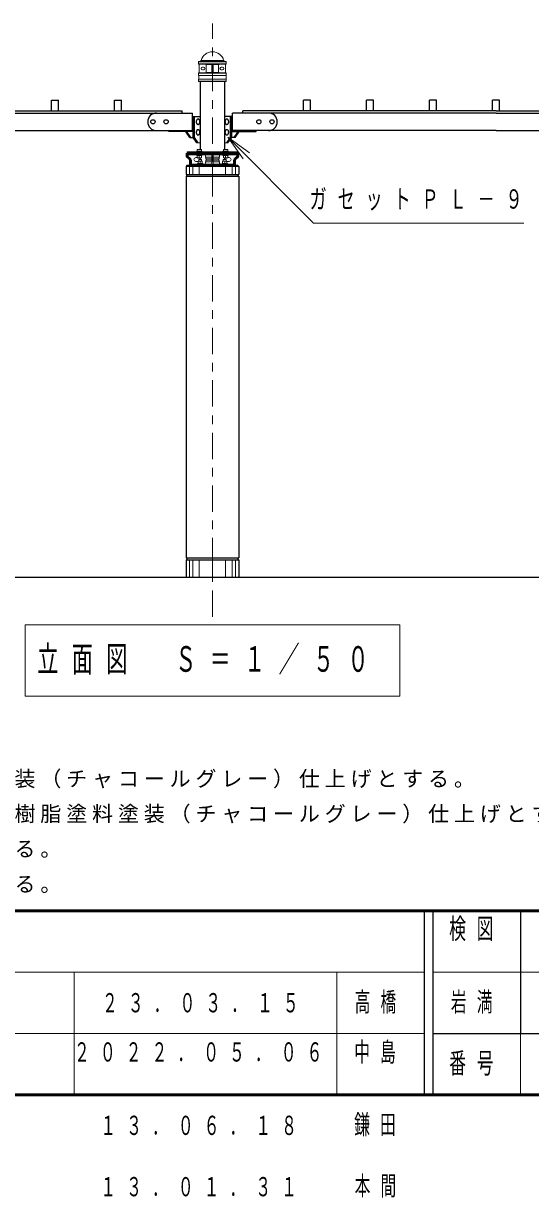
# Model space of a CAD drawing. Units: millimetres on the paper, scale 1:50. Extents: x -365 to 10, y -38 to 257.
# Drawn here: x -284.3 to -226.4, y -11.7 to 122.3 of the extents above; entities that cross this region are included whole.
import ezdxf

# ---------------------------------------------------------------- set-up
doc = ezdxf.new("R2010")
doc.units = ezdxf.units.MM
doc.linetypes.add('USER2', pattern=[6, 3, -1, 1, -1])
doc.layers.add('LY_1', color=7, linetype='Continuous', lineweight=13)
doc.layers.add('LY_2', color=7, linetype='Continuous', lineweight=13)
doc.styles.add('ＭＳ ゴシック', font='')
doc.styles.get('ＭＳ ゴシック').set_extended_font_data('MS Gothic')

msp = doc.modelspace()

# ---------------------------------------------------------------- linework, layer by layer
at = {"layer": 'LY_1', "linetype": 'USER2'}
msp.add_line((-262.691, 54.582), (-262.691, 122.321), dxfattribs=at)
at = {"layer": 'LY_1'}
for p, q in [((-264.271, 117.959), (-264.251, 117.979)), ((-264.271, 117.959), (-261.111, 117.959)), ((-264.271, 117.959), (-264.271, 117.699)), ((-264.251, 117.979), (-261.131, 117.979)), ((-264.089, 117.979), (-263.971, 118.097)), ((-263.971, 118.097), (-261.411, 118.097)), ((-261.293, 117.979), (-261.411, 118.097)), ((-261.131, 117.979), (-261.111, 117.959)), ((-261.111, 117.959), (-261.111, 117.699)), ((-264.271, 117.699), (-264.251, 117.679)), ((-264.271, 117.699), (-261.111, 117.699)), ((-264.231, 116.679), (-264.271, 116.639)), ((-264.271, 116.639), (-264.271, 116.399)), ((-264.271, 116.639), (-261.111, 116.639)), ((-264.251, 117.679), (-261.131, 117.679)), ((-264.251, 117.679), (-263.429, 117.643)), ((-264.231, 116.679), (-263.429, 116.714)), ((-264.231, 116.679), (-261.151, 116.679)), ((-264.191, 117.674), (-264.191, 116.683)), ((-263.841, 117.329), (-263.701, 117.329)), ((-263.841, 117.029), (-263.701, 117.029)), ((-263.391, 117.641), (-262.761, 117.641)), ((-263.391, 117.603), (-263.391, 116.753)), ((-263.391, 116.715), (-262.761, 116.715)), ((-262.761, 117.639), (-262.761, 116.719)), ((-261.991, 117.641), (-262.621, 117.641)), ((-262.621, 117.639), (-262.621, 116.719)), ((-261.991, 116.715), (-262.621, 116.715)), ((-261.991, 117.603), (-261.991, 116.753)), ((-261.131, 117.679), (-261.953, 117.643)), ((-261.151, 116.679), (-261.953, 116.714)), ((-261.541, 117.329), (-261.681, 117.329)), ((-261.541, 117.029), (-261.681, 117.029)), ((-261.191, 117.674), (-261.191, 116.683)), ((-261.151, 116.679), (-261.111, 116.639)), ((-261.131, 117.679), (-261.111, 117.699)), ((-261.111, 116.639), (-261.111, 116.399)), ((-264.271, 116.399), (-264.251, 116.379)), ((-264.271, 116.399), (-261.111, 116.399)), ((-264.251, 115.979), (-264.271, 115.959)), ((-264.271, 115.959), (-264.271, 115.719)), ((-264.271, 115.959), (-261.111, 115.959)), ((-264.271, 115.719), (-264.231, 115.679)), ((-264.271, 115.719), (-261.111, 115.719)), ((-264.251, 116.379), (-264.251, 115.979)), ((-264.251, 116.379), (-261.131, 116.379)), ((-264.251, 115.979), (-261.131, 115.979)), ((-264.231, 115.679), (-261.151, 115.679)), ((-261.111, 115.719), (-261.151, 115.679)), ((-261.111, 116.399), (-261.131, 116.379)), ((-261.131, 116.379), (-261.131, 115.979)), ((-261.131, 115.979), (-261.111, 115.959)), ((-261.111, 115.959), (-261.111, 115.719)), ((-260.938, 109.323), (-258.816, 107.202)), ((-260.938, 109.323), (-258.463, 107.556)), ((-259.17, 106.849), (-260.938, 109.323)), ((-259.791, 107.677), (-265.591, 107.677)), ((-265.591, 107.677), (-265.591, 107.496)), ((-265.591, 107.316), (-262.781, 107.316)), ((-264.491, 107.741), (-264.491, 107.677)), ((-263.891, 107.741), (-264.491, 107.741)), ((-264.491, 107.252), (-264.491, 107.316)), ((-264.491, 107.252), (-263.891, 107.252)), ((-263.951, 107.941), (-264.431, 107.941)), ((-264.431, 107.941), (-264.431, 107.741)), ((-264.431, 106.992), (-264.431, 107.252)), ((-264.191, 106.992), (-264.191, 107.252)), ((-263.951, 107.941), (-263.951, 107.741)), ((-263.951, 106.992), (-263.951, 107.252)), ((-263.891, 107.741), (-263.891, 107.677)), ((-263.891, 107.252), (-263.891, 107.316)), ((-262.781, 107.316), (-262.781, 106.276)), ((-259.791, 107.316), (-262.601, 107.316)), ((-262.601, 107.316), (-262.601, 106.276)), ((-261.491, 107.741), (-261.491, 107.677)), ((-260.891, 107.741), (-261.491, 107.741)), ((-261.491, 107.252), (-261.491, 107.316)), ((-260.891, 107.252), (-261.491, 107.252)), ((-261.431, 107.941), (-261.431, 107.741)), ((-260.951, 107.941), (-261.431, 107.941)), ((-261.431, 106.992), (-261.431, 107.252)), ((-261.191, 106.992), (-261.191, 107.252)), ((-260.951, 107.941), (-260.951, 107.741)), ((-260.951, 106.992), (-260.951, 107.252)), ((-260.891, 107.741), (-260.891, 107.677)), ((-260.891, 107.252), (-260.891, 107.316)), ((-259.791, 107.677), (-259.791, 107.496)), ((-265.316, 105.997), (-265.316, 105.096)), ((-265.191, 106.276), (-262.781, 106.276)), ((-264.941, 105.997), (-264.941, 105.096)), ((-264.591, 107.016), (-264.431, 107.016)), ((-264.591, 106.576), (-264.331, 106.576)), ((-264.431, 106.992), (-263.951, 106.992)), ((-264.391, 106.34), (-264.391, 106.276)), ((-264.391, 106.34), (-263.791, 106.34)), ((-264.351, 106.94), (-264.351, 106.992)), ((-264.351, 106.94), (-264.031, 106.94)), ((-264.331, 106.6), (-264.331, 106.34)), ((-264.331, 106.6), (-263.851, 106.6)), ((-264.251, 106.796), (-264.251, 106.6)), ((-263.931, 106.796), (-264.251, 106.796)), ((-264.191, 105.997), (-264.191, 105.096)), ((-264.091, 106.6), (-264.091, 106.34)), ((-264.031, 106.94), (-264.031, 106.992)), ((-263.931, 106.796), (-263.931, 106.6)), ((-263.851, 106.6), (-263.851, 106.34)), ((-263.791, 106.34), (-263.791, 106.276)), ((-263.491, 107.216), (-263.491, 107.096)), ((-263.451, 107.076), (-263.491, 107.096)), ((-263.491, 106.496), (-263.451, 106.516)), ((-263.491, 106.496), (-263.491, 106.376)), ((-263.451, 107.076), (-263.451, 106.896)), ((-262.781, 107.076), (-263.451, 107.076)), ((-263.411, 106.876), (-263.451, 106.896)), ((-263.451, 106.696), (-263.411, 106.716)), ((-263.451, 106.696), (-263.451, 106.516)), ((-262.781, 106.516), (-263.451, 106.516)), ((-263.411, 106.876), (-263.411, 106.716)), ((-262.781, 106.876), (-263.411, 106.876)), ((-262.781, 106.716), (-263.411, 106.716)), ((-262.641, 106.876), (-262.741, 106.876)), ((-262.691, 105.997), (-262.691, 105.096)), ((-262.601, 107.076), (-261.931, 107.076)), ((-262.601, 106.876), (-261.971, 106.876)), ((-262.601, 106.716), (-261.971, 106.716)), ((-262.601, 106.516), (-261.931, 106.516)), ((-260.191, 106.276), (-262.601, 106.276)), ((-261.971, 106.876), (-261.931, 106.896)), ((-261.971, 106.876), (-261.971, 106.716)), ((-261.931, 106.696), (-261.971, 106.716)), ((-261.931, 107.076), (-261.891, 107.096)), ((-261.931, 107.076), (-261.931, 106.896)), ((-261.931, 106.696), (-261.931, 106.516)), ((-261.891, 106.496), (-261.931, 106.516)), ((-261.891, 107.216), (-261.891, 107.096)), ((-261.891, 106.496), (-261.891, 106.376)), ((-261.591, 106.34), (-260.991, 106.34)), ((-261.591, 106.34), (-261.591, 106.276)), ((-261.531, 106.6), (-261.531, 106.34)), ((-261.051, 106.6), (-261.531, 106.6)), ((-261.131, 106.796), (-261.451, 106.796)), ((-261.451, 106.796), (-261.451, 106.6)), ((-260.951, 106.992), (-261.431, 106.992)), ((-261.351, 106.94), (-261.351, 106.992)), ((-261.031, 106.94), (-261.351, 106.94)), ((-261.291, 106.6), (-261.291, 106.34)), ((-261.191, 105.997), (-261.191, 105.096)), ((-261.131, 106.796), (-261.131, 106.6)), ((-261.051, 106.6), (-261.051, 106.34)), ((-260.791, 106.576), (-261.051, 106.576)), ((-261.031, 106.94), (-261.031, 106.992)), ((-260.991, 106.34), (-260.991, 106.276)), ((-260.791, 107.016), (-260.951, 107.016)), ((-260.441, 105.997), (-260.441, 105.096)), ((-260.066, 105.997), (-260.066, 105.096)), ((-265.316, 61.097), (-265.316, 59.097)), ((-264.941, 61.097), (-264.941, 59.097)), ((-264.191, 61.097), (-264.191, 59.097)), ((-262.691, 61.097), (-262.691, 59.097)), ((-261.191, 61.097), (-261.191, 59.097)), ((-260.441, 61.097), (-260.441, 59.097)), ((-260.066, 61.097), (-260.066, 59.097)), ((-284.091, 53.663), (-284.091, 45.53)), ((-241.291, 53.663), (-284.091, 53.663)), ((-241.291, 45.53), (-241.291, 53.663)), ((-284.091, 45.53), (-241.291, 45.53))]:
    msp.add_line(p, q, dxfattribs=at)
at = {"layer": 'LY_1', "lineweight": 25}
for p, q in [((-264.089, 115.679), (-264.089, 107.941)), ((-261.293, 107.941), (-261.293, 115.679)), ((-295.091, 112.097), (-269.091, 112.097)), ((-230.291, 112.097), (-256.191, 112.097)), ((-230.291, 112.097), (-204.291, 112.097)), ((-295.091, 110.097), (-269.091, 110.097)), ((-230.291, 110.097), (-256.291, 110.097)), ((-230.291, 110.097), (-204.291, 110.097)), ((-333.604, 59.097), (-190.398, 59.097))]:
    msp.add_line(p, q, dxfattribs=at)
at = {"layer": 'LY_1', "color": 40, "lineweight": 25}
for p, q in [((-281.091, 113.557), (-280.291, 113.557)), ((-281.091, 112.357), (-281.091, 113.557)), ((-280.291, 112.357), (-280.291, 113.557)), ((-273.891, 113.557), (-273.091, 113.557)), ((-273.891, 112.357), (-273.891, 113.557)), ((-273.091, 112.357), (-273.091, 113.557)), ((-251.491, 113.557), (-252.291, 113.557)), ((-252.291, 112.357), (-252.291, 113.557)), ((-251.491, 112.357), (-251.491, 113.557)), ((-244.291, 113.557), (-245.091, 113.557)), ((-245.091, 112.357), (-245.091, 113.557)), ((-244.291, 112.357), (-244.291, 113.557)), ((-237.091, 113.557), (-237.891, 113.557)), ((-237.891, 112.357), (-237.891, 113.557)), ((-237.091, 112.357), (-237.091, 113.557)), ((-229.891, 113.557), (-230.691, 113.557)), ((-230.691, 112.357), (-230.691, 113.557)), ((-229.891, 112.357), (-229.891, 113.557)), ((-295.091, 112.357), (-266.151, 112.357)), ((-266.151, 112.097), (-266.151, 112.357)), ((-230.291, 112.357), (-259.231, 112.357)), ((-259.231, 112.097), (-259.231, 112.357)), ((-230.291, 112.357), (-201.351, 112.357))]:
    msp.add_line(p, q, dxfattribs=at)
at = {"layer": 'LY_1', "color": 4, "lineweight": 25}
for p, q in [((-269.091, 112.097), (-264.971, 112.097)), ((-264.971, 109.977), (-264.971, 112.097)), ((-264.971, 111.697), (-264.089, 111.697)), ((-264.886, 109.297), (-264.886, 111.697)), ((-264.758, 109.297), (-264.758, 111.697)), ((-260.411, 111.697), (-261.293, 111.697)), ((-260.623, 109.297), (-260.623, 111.697)), ((-260.496, 109.297), (-260.496, 111.697)), ((-260.411, 109.977), (-260.411, 112.097)), ((-256.291, 112.097), (-260.411, 112.097)), ((-269.091, 110.097), (-264.971, 110.097)), ((-267.691, 109.977), (-267.691, 110.097)), ((-264.971, 109.977), (-267.691, 109.977)), ((-265.706, 109.897), (-265.706, 109.977)), ((-265.579, 109.897), (-265.579, 109.977)), ((-256.291, 110.097), (-260.411, 110.097)), ((-260.411, 109.977), (-257.691, 109.977)), ((-259.803, 109.897), (-259.803, 109.977)), ((-259.676, 109.897), (-259.676, 109.977)), ((-257.691, 109.977), (-257.691, 110.097)), ((-265.706, 109.897), (-265.579, 109.897)), ((-265.281, 109.297), (-265.706, 109.897)), ((-265.154, 109.297), (-265.579, 109.897)), ((-265.281, 109.297), (-264.758, 109.297)), ((-264.461, 108.697), (-264.886, 109.297)), ((-264.334, 108.697), (-264.758, 109.297)), ((-261.048, 108.697), (-260.623, 109.297)), ((-260.92, 108.697), (-260.496, 109.297)), ((-260.1, 109.297), (-260.623, 109.297)), ((-260.228, 109.297), (-259.803, 109.897)), ((-260.1, 109.297), (-259.676, 109.897)), ((-259.676, 109.897), (-259.803, 109.897)), ((-265.606, 106.097), (-265.691, 105.997)), ((-259.691, 105.997), (-265.691, 105.997)), ((-265.691, 105.996), (-265.691, 105.096)), ((-259.777, 106.096), (-265.605, 106.096)), ((-259.776, 106.098), (-259.69, 105.998)), ((-259.691, 105.996), (-259.691, 105.096)), ((-265.691, 105.096), (-259.691, 105.096)), ((-265.691, 104.896), (-259.691, 104.896)), ((-265.691, 104.896), (-265.691, 61.297)), ((-265.605, 105.096), (-265.605, 104.896)), ((-259.776, 105.096), (-259.776, 104.896)), ((-259.691, 104.896), (-259.691, 61.297)), ((-265.691, 61.297), (-259.691, 61.297)), ((-265.691, 61.097), (-259.691, 61.097)), ((-265.691, 61.097), (-265.691, 59.097)), ((-265.605, 61.297), (-265.605, 61.097)), ((-259.776, 61.297), (-259.776, 61.097)), ((-259.691, 61.097), (-259.691, 59.097))]:
    msp.add_line(p, q, dxfattribs=at)
at = {"layer": 'LY_1', "color": 4}
for p, q in [((-264.461, 108.697), (-264.089, 108.697)), ((-260.92, 108.697), (-261.293, 108.697))]:
    msp.add_line(p, q, dxfattribs=at)
at = {"layer": 'LY_1', "color": 140, "lineweight": 50}
for p, q in [((-265.591, 107.496), (-259.791, 107.496)), ((-265.591, 107.496), (-265.591, 107.213)), ((-259.791, 107.496), (-259.791, 107.213)), ((-265.191, 106.556), (-265.191, 106.096)), ((-265.191, 106.096), (-260.191, 106.096)), ((-260.191, 106.556), (-260.191, 106.096))]:
    msp.add_line(p, q, dxfattribs=at)
at = {"layer": 'LY_1', "color": 4, "lineweight": 25}
for points in [[(-264.334, 111.397), (-264.353, 111.395), (-264.371, 111.392), (-264.389, 111.386), (-264.407, 111.378), (-264.424, 111.368), (-264.44, 111.356), (-264.456, 111.342), (-264.47, 111.326), (-264.484, 111.309), (-264.497, 111.289), (-264.508, 111.269), (-264.518, 111.247), (-264.526, 111.223), (-264.533, 111.199), (-264.539, 111.174), (-264.543, 111.149), (-264.545, 111.123), (-264.546, 111.097), (-264.545, 111.07), (-264.543, 111.044), (-264.539, 111.019), (-264.533, 110.994), (-264.526, 110.97), (-264.518, 110.947), (-264.508, 110.924), (-264.497, 110.904), (-264.484, 110.884), (-264.47, 110.867), (-264.456, 110.851), (-264.44, 110.837), (-264.424, 110.825), (-264.407, 110.815), (-264.389, 110.807), (-264.371, 110.801), (-264.353, 110.798), (-264.334, 110.797), (-264.316, 110.798), (-264.297, 110.801), (-264.279, 110.807), (-264.261, 110.815), (-264.244, 110.825), (-264.228, 110.837), (-264.212, 110.851), (-264.198, 110.867), (-264.184, 110.884), (-264.172, 110.904), (-264.16, 110.924), (-264.15, 110.947), (-264.142, 110.97), (-264.135, 110.994), (-264.129, 111.019), (-264.125, 111.044), (-264.123, 111.07), (-264.122, 111.097), (-264.123, 111.123), (-264.125, 111.149), (-264.129, 111.174), (-264.135, 111.199), (-264.142, 111.223), (-264.15, 111.247), (-264.16, 111.269), (-264.172, 111.289), (-264.184, 111.309), (-264.198, 111.326), (-264.212, 111.342), (-264.228, 111.356), (-264.244, 111.368), (-264.261, 111.378), (-264.279, 111.386), (-264.297, 111.392), (-264.316, 111.395)], [(-261.048, 111.397), (-261.066, 111.395), (-261.084, 111.392), (-261.102, 111.386), (-261.12, 111.378), (-261.137, 111.368), (-261.154, 111.356), (-261.169, 111.342), (-261.184, 111.326), (-261.198, 111.309), (-261.21, 111.289), (-261.221, 111.269), (-261.231, 111.247), (-261.24, 111.223), (-261.247, 111.199), (-261.252, 111.174), (-261.256, 111.149), (-261.259, 111.123), (-261.26, 111.097), (-261.259, 111.07), (-261.256, 111.044), (-261.252, 111.019), (-261.247, 110.994), (-261.24, 110.97), (-261.231, 110.947), (-261.221, 110.924), (-261.21, 110.904), (-261.198, 110.884), (-261.184, 110.867), (-261.169, 110.851), (-261.154, 110.837), (-261.137, 110.825), (-261.12, 110.815), (-261.102, 110.807), (-261.084, 110.801), (-261.066, 110.798), (-261.048, 110.797), (-261.029, 110.798), (-261.011, 110.801), (-260.993, 110.807), (-260.975, 110.815), (-260.958, 110.825), (-260.941, 110.837), (-260.926, 110.851), (-260.911, 110.867), (-260.898, 110.884), (-260.885, 110.904), (-260.874, 110.924), (-260.864, 110.947), (-260.855, 110.97), (-260.848, 110.994), (-260.843, 111.019), (-260.839, 111.044), (-260.836, 111.07), (-260.835, 111.097), (-260.836, 111.123), (-260.839, 111.149), (-260.843, 111.174), (-260.848, 111.199), (-260.855, 111.223), (-260.864, 111.247), (-260.874, 111.269), (-260.885, 111.289), (-260.898, 111.309), (-260.911, 111.326), (-260.926, 111.342), (-260.941, 111.356), (-260.958, 111.368), (-260.975, 111.378), (-260.993, 111.386), (-261.011, 111.392), (-261.029, 111.395)], [(-264.334, 110.197), (-264.353, 110.195), (-264.371, 110.192), (-264.389, 110.186), (-264.407, 110.178), (-264.424, 110.168), (-264.44, 110.156), (-264.456, 110.142), (-264.47, 110.126), (-264.484, 110.109), (-264.497, 110.089), (-264.508, 110.069), (-264.518, 110.047), (-264.526, 110.023), (-264.533, 109.999), (-264.539, 109.974), (-264.543, 109.949), (-264.545, 109.923), (-264.546, 109.897), (-264.545, 109.87), (-264.543, 109.844), (-264.539, 109.819), (-264.533, 109.794), (-264.526, 109.77), (-264.518, 109.747), (-264.508, 109.724), (-264.497, 109.704), (-264.484, 109.684), (-264.47, 109.667), (-264.456, 109.651), (-264.44, 109.637), (-264.424, 109.625), (-264.407, 109.615), (-264.389, 109.607), (-264.371, 109.601), (-264.353, 109.598), (-264.334, 109.597), (-264.316, 109.598), (-264.297, 109.601), (-264.279, 109.607), (-264.261, 109.615), (-264.244, 109.625), (-264.228, 109.637), (-264.212, 109.651), (-264.198, 109.667), (-264.184, 109.684), (-264.172, 109.704), (-264.16, 109.724), (-264.15, 109.747), (-264.142, 109.77), (-264.135, 109.794), (-264.129, 109.819), (-264.125, 109.844), (-264.123, 109.87), (-264.122, 109.897), (-264.123, 109.923), (-264.125, 109.949), (-264.129, 109.974), (-264.135, 109.999), (-264.142, 110.023), (-264.15, 110.047), (-264.16, 110.069), (-264.172, 110.089), (-264.184, 110.109), (-264.198, 110.126), (-264.212, 110.142), (-264.228, 110.156), (-264.244, 110.168), (-264.261, 110.178), (-264.279, 110.186), (-264.297, 110.192), (-264.316, 110.195)], [(-261.048, 110.197), (-261.066, 110.195), (-261.084, 110.192), (-261.102, 110.186), (-261.12, 110.178), (-261.137, 110.168), (-261.154, 110.156), (-261.169, 110.142), (-261.184, 110.126), (-261.198, 110.109), (-261.21, 110.089), (-261.221, 110.069), (-261.231, 110.047), (-261.24, 110.023), (-261.247, 109.999), (-261.252, 109.974), (-261.256, 109.949), (-261.259, 109.923), (-261.26, 109.897), (-261.259, 109.87), (-261.256, 109.844), (-261.252, 109.819), (-261.247, 109.794), (-261.24, 109.77), (-261.231, 109.747), (-261.221, 109.724), (-261.21, 109.704), (-261.198, 109.684), (-261.184, 109.667), (-261.169, 109.651), (-261.154, 109.637), (-261.137, 109.625), (-261.12, 109.615), (-261.102, 109.607), (-261.084, 109.601), (-261.066, 109.598), (-261.048, 109.597), (-261.029, 109.598), (-261.011, 109.601), (-260.993, 109.607), (-260.975, 109.615), (-260.958, 109.625), (-260.941, 109.637), (-260.926, 109.651), (-260.911, 109.667), (-260.898, 109.684), (-260.885, 109.704), (-260.874, 109.724), (-260.864, 109.747), (-260.855, 109.77), (-260.848, 109.794), (-260.843, 109.819), (-260.839, 109.844), (-260.836, 109.87), (-260.835, 109.897), (-260.836, 109.923), (-260.839, 109.949), (-260.843, 109.974), (-260.848, 109.999), (-260.855, 110.023), (-260.864, 110.047), (-260.874, 110.069), (-260.885, 110.089), (-260.898, 110.109), (-260.911, 110.126), (-260.926, 110.142), (-260.941, 110.156), (-260.958, 110.168), (-260.975, 110.178), (-260.993, 110.186), (-261.011, 110.192), (-261.029, 110.195)]]:
    msp.add_lwpolyline(points, close=True, dxfattribs=at)
at = {"layer": 'LY_1'}
msp.add_lwpolyline([(-260.938, 109.323), (-251.136, 99.522), (-227.136, 99.522)], dxfattribs=at)
at = {"layer": 'LY_1', "color": 4, "lineweight": 25}
for centre in [(-269.491, 111.097), (-267.991, 111.097), (-257.391, 111.097), (-255.891, 111.097)]:
    msp.add_circle(centre, 0.24, dxfattribs=at)
at = {"layer": 'LY_1'}
for centre, radius, start, end in [((-262.691, 117.777), 1.319, 14.00253, 165.99746), ((-263.841, 117.179), 0.15, 90, 270), ((-263.701, 117.179), 0.15, 270, 90), ((-263.431, 117.603), 0.04, 0, 87.5), ((-263.431, 116.753), 0.04, 272.5, 0), ((-262.801, 117.639), 0.04, 0, 90), ((-262.801, 116.719), 0.04, 270, 0), ((-262.581, 117.639), 0.04, 90, 180), ((-262.581, 116.719), 0.04, 180, 270), ((-261.951, 117.603), 0.04, 92.5, 180), ((-261.951, 116.753), 0.04, 180, 267.5), ((-261.681, 117.179), 0.15, 90, 270), ((-261.541, 117.179), 0.15, 270, 90), ((-263.591, 107.216), 0.1, 0, 90), ((-261.791, 107.216), 0.1, 89.99999, 180), ((-264.591, 106.796), 0.22, 90.00001, 267.3386), ((-264.291, 106.796), 0.22, 0.00016, 40.88696), ((-263.591, 106.376), 0.1, 270, 0), ((-261.791, 106.376), 0.1, 179.99999, 270), ((-261.091, 106.796), 0.22, 139.11303, 179.99984), ((-260.791, 106.796), 0.22, 270, 90)]:
    msp.add_arc(centre, radius, start, end, dxfattribs=at)
at = {"layer": 'LY_1', "color": 4, "lineweight": 25}
for centre, start, end in [((-269.091, 111.097), 90, 270), ((-256.291, 111.097), 270, 90)]:
    msp.add_arc(centre, 1, start, end, dxfattribs=at)
at = {"layer": 'LY_1', "color": 140, "lineweight": 50}
for centre, radius, start, end in [((-265.391, 107.213), 0.2, 180, 242.74229), ((-265.729, 106.556), 0.538, 0, 62.74229), ((-259.653, 106.556), 0.538, 117.25771, 179.99999), ((-259.991, 107.213), 0.2, 297.25771, 0)]:
    msp.add_arc(centre, radius, start, end, dxfattribs=at)
at = {"layer": 'LY_2', "lineweight": 50}
for p, q in [((-365, 21), (0, 21)), ((-365, 0), (0, 0))]:
    msp.add_line(p, q, dxfattribs=at)
at = {"layer": 'LY_2', "color": 211, "lineweight": 25}
for p, q in [((-238.5, 21), (-238.5, 0)), ((-237.5, 21), (-237.5, 0)), ((-227.5, 21), (-227.5, 7)), ((-237.5, 7), (0, 7))]:
    msp.add_line(p, q, dxfattribs=at)
at = {"layer": 'LY_2'}
for p, q in [((-365, 14), (-238.5, 14)), ((-278.5, 14), (-278.5, 0)), ((-248.5, 14), (-248.5, 0)), ((-237.5, 14), (-182.5, 14)), ((-365, 7), (-238.5, 7)), ((-227.5, 7), (-227.5, 0))]:
    msp.add_line(p, q, dxfattribs=at)

# ---------------------------------------------------------------- texts
at = {"layer": 'LY_1', "style": 'ＭＳ ゴシック'}
for s, insert, char_height, attachment_point in [('\\T1.64;\\W0.65;ガセットＰＬ－９', (-251.591, 102.172), 2.199, 4), ('\\T1.64;\\W0.6;立面図\u3000Ｓ＝１／５０', (-282.691, 49.597), 2.933, 4), ('\\T1.23;鋼材部は、電気亜鉛メッキ処理の上、ポリエステル粉体塗装（チャコールグレー）仕上げとする。', (-362.076, 34.982), 1.76, 7), ('\\T1.23;鋳鉄は、ＦＣＤ４５０とし、亜鉛溶射処理の上、ウレタン樹脂塗料塗装（チャコールグレー）仕上げとする。', (-362.076, 30.982), 1.76, 7), ('\\T1.23;柱は、白御影擬石とし、ビシャン仕上げ（一部磨き）とする。', (-362.076, 26.982), 1.76, 7), ('\\T1.23;柱表面は、浸透性防水防塩保護剤コーティング仕上げとする。', (-362.076, 22.982), 1.76, 7), ('\\T1.64;\\W0.6;２３．０３．１５', (-263.5, 10.5), 2.199, 5), ('\\T1.64;\\W0.6;高橋', (-243.5, 10.5), 2.199, 5), ('\\T1.64;\\W0.6;岩満', (-232.5, 10.5), 2.199, 5), ('\\T1.64;\\W0.6;２０２２．０５．０６', (-278.5, 6), 2.199, 1), ('\\T1.64;\\W0.6;中島', (-246.5, 6), 2.199, 1), ('\\T1.64;\\W0.6;１３．０６．１８', (-275.5, -3.5), 2.199, 4), ('\\T1.64;\\W0.6;鎌田', (-246.5, -3.5), 2.199, 4), ('\\T1.64;\\W0.6;１３．０１．３１', (-275.5, -10.5), 2.199, 4), ('\\T1.64;\\W0.6;本間', (-243.5, -10.5), 2.199, 5)]:
    msp.add_mtext(s, dxfattribs=dict(at, insert=insert, char_height=char_height, attachment_point=attachment_point))
at = {"layer": 'LY_2', "color": 4, "char_height": 2.346, "style": 'ＭＳ ゴシック'}
for s, insert, attachment_point in [('\\T1.64;\\W0.6;検図', (-232.5, 20.167), 2), ('\\T1.64;\\W0.6;番号', (-232.5, 3.5), 5)]:
    msp.add_mtext(s, dxfattribs=dict(at, insert=insert, attachment_point=attachment_point))

doc.saveas('drawing.dxf')
